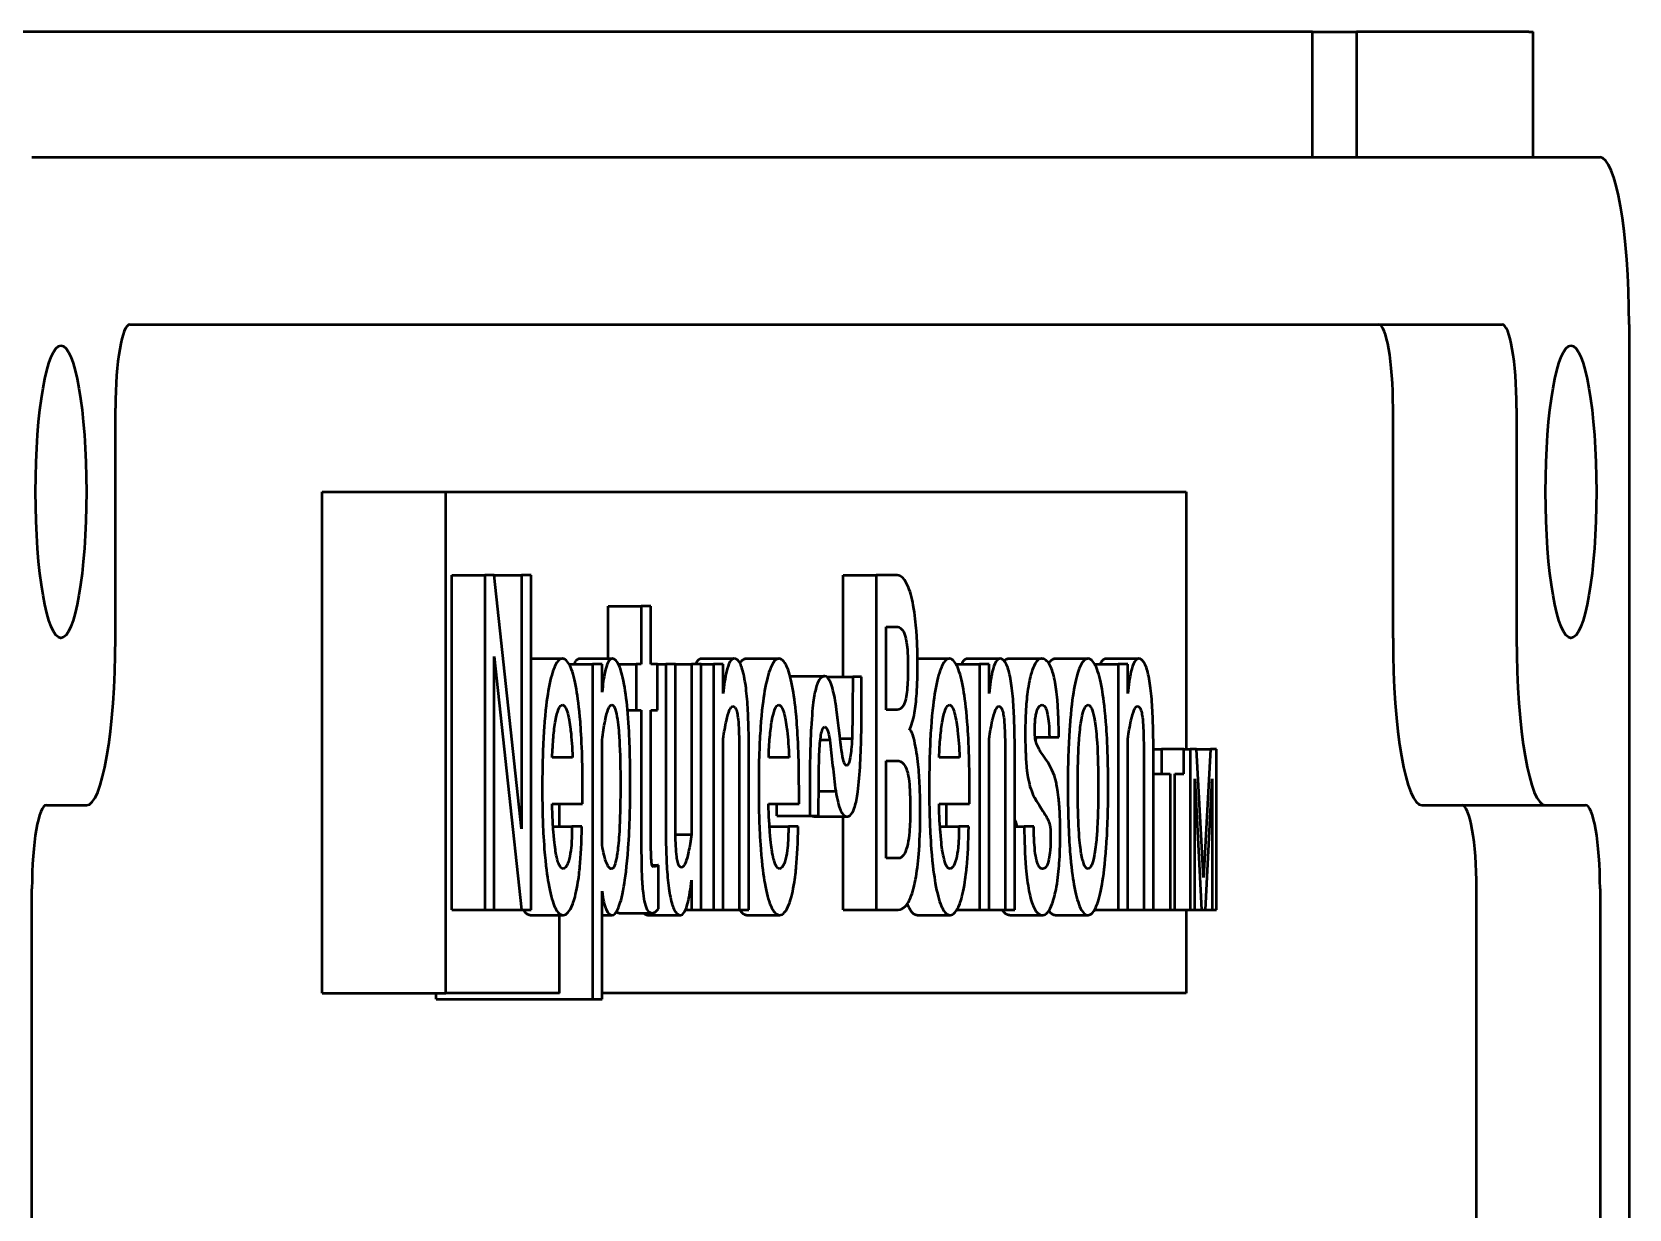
# Model space of a CAD drawing. Header units: inches. Extents: x 15 to 402, y 6 to 258.
# Drawn here: x 214.393 to 216.78, y 111.856 to 113.616 of the extents above; entities that cross this region are included whole.
import ezdxf

# ---------------------------------------------------------------- set-up
doc = ezdxf.new("R2010")
doc.units = ezdxf.units.IN
doc.header["$LTSCALE"] = 12
doc.header["$MEASUREMENT"] = 0
doc.layers.add('Visible (ANSI)', color=7, linetype='Continuous', lineweight=50)

msp = doc.modelspace()

# ---------------------------------------------------------------- linework, layer by layer
at = {"layer": 'Visible (ANSI)'}
for p, q in [((216.30683, 113.61576), (214.08413, 113.61576)), ((216.30683, 113.42826), (216.30683, 113.61576)), ((216.30683, 113.61576), (216.37282, 113.61576)), ((216.37282, 113.61576), (216.37282, 113.42826)), ((216.6304, 113.61576), (216.37282, 113.61576)), ((216.6304, 113.61576), (216.63704, 113.61576)), ((216.63704, 113.42826), (216.63704, 113.61576)), ((214.39263, 113.42826), (216.73688, 113.42826)), ((214.53915, 113.17823), (216.59037, 113.17823)), ((216.7803, 113.17826), (216.7803, 110.74073)), ((214.51744, 112.70951), (214.51744, 113.05323)), ((216.42742, 112.70951), (216.42742, 113.05323)), ((216.61207, 113.05323), (216.61207, 112.70951)), ((214.8266, 112.92823), (215.01125, 112.92823)), ((214.8266, 112.17823), (214.8266, 112.92823)), ((215.01125, 112.92823), (216.11826, 112.92823)), ((215.01125, 112.17823), (215.01125, 112.92823)), ((216.11826, 112.92823), (216.11826, 112.54323)), ((215.02057, 112.30323), (215.02057, 112.80323)), ((215.02057, 112.80323), (215.06981, 112.80323)), ((215.06981, 112.80323), (215.06981, 112.30323)), ((215.08387, 112.80323), (215.06981, 112.80323)), ((215.08387, 112.80323), (215.12473, 112.80323)), ((215.12473, 112.42418), (215.08387, 112.80323)), ((215.13888, 112.80323), (215.12473, 112.80323)), ((215.12473, 112.80323), (215.12473, 112.42418)), ((215.13888, 112.30323), (215.13888, 112.80323)), ((215.60554, 112.65141), (215.60554, 112.80323)), ((215.60554, 112.80323), (215.65478, 112.80323)), ((215.65478, 112.80323), (215.65478, 112.30323)), ((215.68615, 112.80323), (215.65478, 112.80323)), ((215.2543, 112.75718), (215.30354, 112.75718)), ((215.2543, 112.67873), (215.2543, 112.75718)), ((215.31796, 112.75718), (215.30354, 112.75718)), ((215.30354, 112.75718), (215.30354, 112.67064)), ((215.31796, 112.67064), (215.31796, 112.75718)), ((215.66946, 112.72631), (215.6851, 112.72631)), ((215.66946, 112.60232), (215.66946, 112.72631)), ((215.08387, 112.68177), (215.12473, 112.30323)), ((215.08387, 112.30323), (215.08387, 112.68177)), ((215.13888, 112.67873), (215.18568, 112.67873)), ((215.21119, 112.67873), (215.26043, 112.67873)), ((215.3929, 112.67873), (215.44214, 112.67873)), ((215.46, 112.67873), (215.50924, 112.67873)), ((215.71661, 112.67873), (215.76415, 112.67873)), ((215.79045, 112.67873), (215.83969, 112.67873)), ((215.85263, 112.67873), (215.90187, 112.67873)), ((215.92219, 112.67873), (215.97143, 112.67873)), ((215.99773, 112.67873), (216.04697, 112.67873)), ((215.1956, 112.67064), (215.23073, 112.67064)), ((215.24505, 112.67064), (215.23073, 112.67064)), ((215.23073, 112.67064), (215.23073, 112.16963)), ((215.24505, 112.62863), (215.24505, 112.67064)), ((215.26934, 112.67064), (215.29616, 112.67064)), ((215.30354, 112.67064), (215.29616, 112.67064)), ((215.29616, 112.67064), (215.29616, 112.60181)), ((215.3278, 112.67064), (215.31796, 112.67064)), ((215.3278, 112.60181), (215.3278, 112.67064)), ((215.3278, 112.67064), (215.34006, 112.67064)), ((215.35456, 112.67064), (215.34006, 112.67064)), ((215.34006, 112.67064), (215.34006, 112.4338)), ((215.35456, 112.43633), (215.35456, 112.67064)), ((215.35456, 112.67064), (215.37855, 112.67064)), ((215.39288, 112.67064), (215.37855, 112.67064)), ((215.37855, 112.67064), (215.37855, 112.41558)), ((215.39288, 112.30323), (215.39288, 112.67064)), ((215.39288, 112.67064), (215.41165, 112.67064)), ((215.42597, 112.67064), (215.41165, 112.67064)), ((215.41165, 112.67064), (215.41165, 112.30323)), ((215.42597, 112.62661), (215.42597, 112.67064)), ((215.52842, 112.65242), (215.57766, 112.65242)), ((215.58069, 112.65141), (215.61984, 112.65141)), ((215.63303, 112.65141), (215.61984, 112.65141)), ((215.63303, 112.62155), (215.63303, 112.65141)), ((215.77407, 112.67064), (215.8092, 112.67064)), ((215.82352, 112.67064), (215.8092, 112.67064)), ((215.8092, 112.67064), (215.8092, 112.30323)), ((215.82352, 112.62661), (215.82352, 112.67064)), ((215.98135, 112.67064), (216.01648, 112.67064)), ((216.0308, 112.67064), (216.01648, 112.67064)), ((216.01648, 112.67064), (216.01648, 112.30323)), ((216.0308, 112.62661), (216.0308, 112.67064)), ((215.68607, 112.60232), (215.66946, 112.60232)), ((215.28298, 112.60181), (215.29616, 112.60181)), ((215.29616, 112.60181), (215.30354, 112.60181)), ((215.30354, 112.60181), (215.30354, 112.41456)), ((215.31796, 112.41203), (215.31796, 112.60181)), ((215.31796, 112.60181), (215.3278, 112.60181)), ((215.24505, 112.39989), (215.24505, 112.55728)), ((215.42597, 112.30323), (215.42597, 112.5588)), ((215.57124, 112.55728), (215.58557, 112.55728)), ((215.60083, 112.5593), (215.61861, 112.5593)), ((215.70462, 112.57197), (215.70484, 112.57197)), ((215.82352, 112.30323), (215.82352, 112.5588)), ((215.89219, 112.56133), (215.91365, 112.56133)), ((215.91365, 112.56133), (215.9278, 112.56133)), ((216.0308, 112.30323), (216.0308, 112.5588)), ((215.20089, 112.53096), (215.17048, 112.53096)), ((215.44996, 112.53754), (215.44996, 112.30323)), ((215.46437, 112.30323), (215.46437, 112.54007)), ((215.52445, 112.53096), (215.49404, 112.53096)), ((215.77936, 112.53096), (215.74895, 112.53096)), ((215.84751, 112.53754), (215.84751, 112.30323)), ((215.86192, 112.30323), (215.86192, 112.54007)), ((216.05479, 112.53754), (216.05479, 112.30323)), ((216.0692, 112.54323), (216.08111, 112.54323)), ((216.06921, 112.30323), (216.06921, 112.54007)), ((216.11456, 112.54323), (216.08111, 112.54323)), ((216.08111, 112.54323), (216.08111, 112.50631)), ((216.11456, 112.50631), (216.11456, 112.54323)), ((216.11456, 112.54323), (216.12439, 112.54323)), ((216.13384, 112.54323), (216.12439, 112.54323)), ((216.12439, 112.54323), (216.12439, 112.30323)), ((216.13384, 112.54323), (216.15434, 112.54323)), ((216.14401, 112.35133), (216.13384, 112.54323)), ((216.15434, 112.54323), (216.14401, 112.35133)), ((216.16375, 112.54323), (216.15434, 112.54323)), ((216.16375, 112.30323), (216.16375, 112.54323)), ((215.66946, 112.5259), (215.68615, 112.5259)), ((215.66946, 112.38015), (215.66946, 112.5259)), ((215.21583, 112.46163), (215.21583, 112.48643)), ((215.53938, 112.46163), (215.53938, 112.48643)), ((215.7943, 112.46163), (215.7943, 112.48643)), ((216.06921, 112.50631), (216.08111, 112.50631)), ((216.08111, 112.50631), (216.09427, 112.50631)), ((216.09427, 112.50631), (216.09427, 112.30323)), ((216.10132, 112.50631), (216.11456, 112.50631)), ((216.10132, 112.30323), (216.10132, 112.50631)), ((216.13114, 112.49902), (216.14101, 112.30323)), ((216.13114, 112.30323), (216.13114, 112.49902)), ((216.14704, 112.30323), (216.15696, 112.49902)), ((216.15696, 112.49902), (216.15696, 112.30323)), ((214.41435, 112.45951), (214.47403, 112.45951)), ((215.17031, 112.46163), (215.21583, 112.46163)), ((215.18149, 112.42772), (215.18149, 112.46163)), ((215.49386, 112.46163), (215.53938, 112.46163)), ((215.5061, 112.44341), (215.5061, 112.46163)), ((215.55534, 112.47378), (215.55534, 112.44341)), ((215.56883, 112.48035), (215.59427, 112.48035)), ((215.74877, 112.46163), (215.7943, 112.46163)), ((215.75996, 112.42772), (215.75996, 112.46163)), ((216.47083, 112.45951), (216.65549, 112.45951)), ((216.65549, 112.45951), (216.71517, 112.45951)), ((215.5061, 112.44341), (215.55534, 112.44341)), ((215.55534, 112.44341), (215.56861, 112.44341)), ((215.56146, 112.4424), (215.6107, 112.4424)), ((215.60554, 112.30323), (215.60554, 112.4424)), ((215.17169, 112.42772), (215.20001, 112.42772)), ((215.21468, 112.42772), (215.20001, 112.42772)), ((215.35473, 112.41558), (215.37855, 112.41558)), ((215.49525, 112.42772), (215.52357, 112.42772)), ((215.53824, 112.42772), (215.52357, 112.42772)), ((215.75016, 112.42772), (215.77848, 112.42772)), ((215.79315, 112.42772), (215.77848, 112.42772)), ((215.86192, 112.42772), (215.87612, 112.42772)), ((215.89045, 112.42772), (215.87612, 112.42772)), ((215.3196, 112.37003), (215.32912, 112.37003)), ((215.32912, 112.30475), (215.32912, 112.37003)), ((215.68774, 112.38015), (215.66946, 112.38015)), ((215.37855, 112.34726), (215.37855, 112.30323)), ((214.39264, 106.52201), (214.39264, 112.33451)), ((215.24505, 112.16963), (215.24505, 112.33106)), ((216.55223, 110.74073), (216.55223, 112.33451)), ((216.73688, 112.33451), (216.73688, 110.74073)), ((215.02057, 112.30323), (215.06981, 112.30323)), ((215.06981, 112.30323), (215.08387, 112.30323)), ((215.08387, 112.30323), (215.12473, 112.30323)), ((215.12473, 112.30323), (215.13888, 112.30323)), ((215.1375, 112.29513), (215.18674, 112.29513)), ((215.18149, 112.17823), (215.18149, 112.29513)), ((215.24505, 112.29513), (215.25973, 112.29513)), ((215.27038, 112.29817), (215.31962, 112.29817)), ((215.31297, 112.29513), (215.36221, 112.29513)), ((215.36995, 112.30323), (215.37855, 112.30323)), ((215.37855, 112.30323), (215.39288, 112.30323)), ((215.39288, 112.30323), (215.41165, 112.30323)), ((215.41165, 112.30323), (215.42597, 112.30323)), ((215.42597, 112.30323), (215.44996, 112.30323)), ((215.44996, 112.30323), (215.46437, 112.30323)), ((215.46106, 112.29513), (215.5103, 112.29513)), ((215.60554, 112.30323), (215.65478, 112.30323)), ((215.65478, 112.30323), (215.68774, 112.30323)), ((215.71597, 112.29513), (215.76521, 112.29513)), ((215.77551, 112.30323), (215.8092, 112.30323)), ((215.8092, 112.30323), (215.82352, 112.30323)), ((215.82352, 112.30323), (215.84751, 112.30323)), ((215.84751, 112.30323), (215.86192, 112.30323)), ((215.85457, 112.29513), (215.90381, 112.29513)), ((215.92219, 112.29513), (215.97143, 112.29513)), ((215.98135, 112.30323), (216.01648, 112.30323)), ((216.01648, 112.30323), (216.0308, 112.30323)), ((216.0308, 112.30323), (216.05479, 112.30323)), ((216.05479, 112.30323), (216.06921, 112.30323)), ((216.06921, 112.30323), (216.09427, 112.30323)), ((216.09427, 112.30323), (216.10132, 112.30323)), ((216.10132, 112.30323), (216.12439, 112.30323)), ((216.11826, 112.30323), (216.11826, 112.17823)), ((216.12439, 112.30323), (216.13114, 112.30323)), ((216.13114, 112.30323), (216.14101, 112.30323)), ((216.14101, 112.30323), (216.14704, 112.30323)), ((216.14704, 112.30323), (216.15696, 112.30323)), ((216.15696, 112.30323), (216.16375, 112.30323)), ((214.8266, 112.17823), (215.01125, 112.17823)), ((214.99684, 112.16963), (214.99684, 112.17823)), ((215.18149, 112.17823), (215.01125, 112.17823)), ((216.11826, 112.17823), (215.24505, 112.17823)), ((214.99684, 112.16963), (215.23073, 112.16963)), ((215.23073, 112.16963), (215.24505, 112.16963))]:
    msp.add_line(p, q, dxfattribs=at)
for centre, major_axis, start_param, end_param in [((216.73688, 113.17826), (0, 0.25), 4.712389, 6.2831853), ((214.53915, 113.05323), (0, 0.125), 0, 1.5707963), ((216.40572, 113.05323), (0, 0.125), 4.712389, 6.2831853), ((216.59037, 113.05323), (0, 0.125), 4.712389, 6.2831853), ((214.47403, 112.70951), (0, -0.25), 0, 1.5707963), ((216.47083, 112.70951), (0, -0.25), 4.712389, 6.2831853), ((216.65549, 112.70951), (0, -0.25), 4.712389, 6.2831853), ((214.41435, 112.33451), (0, 0.125), 0, 1.5707963), ((216.53052, 112.33451), (0, 0.125), 4.712389, 6.2831853), ((216.71517, 112.33451), (0, 0.125), 4.712389, 6.2831853)]:
    msp.add_ellipse(centre, major_axis=major_axis, ratio=0.1736482, start_param=start_param, end_param=end_param, dxfattribs=at)
for centre in [(214.43605, 112.92826), (216.69347, 112.92826)]:
    msp.add_ellipse(centre, major_axis=(0, 0.21875), ratio=0.1736482, dxfattribs=at)
for points, degree, knots in [([(215.71665, 112.67064), (215.71665, 112.67931), (215.71651, 112.68793), (215.71592, 112.70461), (215.71549, 112.71253), (215.71407, 112.73095), (215.71265, 112.74498), (215.70802, 112.7702), (215.70522, 112.7805), (215.69804, 112.79647), (215.693, 112.80323), (215.68615, 112.80323)], 3, [-1.370222, -1.370222, -1.370222, -1.370222, -1.1336769, -1.1336769, -0.906032, -0.906032, -0.5838602, -0.5838602, -0.3005043, -0.3005043, 0, 0, 0, 0]), ([(215.6851, 112.72631), (215.68773, 112.72631), (215.69068, 112.72544), (215.69453, 112.72087), (215.69627, 112.71826), (215.69891, 112.71009), (215.69966, 112.70628), (215.70092, 112.69804), (215.70131, 112.69329), (215.702, 112.6815), (215.70215, 112.67305), (215.70215, 112.66507)], 3, [-0.21788398, -0.21788398, -0.21788398, -0.21788398, -0.15149232, -0.15149232, -0.11874939, -0.11874939, -0.09464191, -0.09464191, -0.06081224, -0.06081224, 0, 0, 0, 0]), ([(215.18568, 112.67873), (215.18351, 112.67873), (215.18135, 112.67762), (215.17691, 112.67255), (215.17495, 112.66875), (215.16995, 112.65635), (215.167, 112.64504), (215.16241, 112.61837), (215.1601, 112.60112), (215.15677, 112.5539), (215.15554, 112.52557), (215.15554, 112.48693)], 3, [-1.4919316, -1.4919316, -1.4919316, -1.4919316, -1.2903014, -1.2903014, -1.0712515, -1.0712515, -0.6411915, -0.6411915, -0.2943902, -0.2943902, 0, 0, 0, 0]), ([(215.21583, 112.48643), (215.21583, 112.5039), (215.21558, 112.52143), (215.21429, 112.55898), (215.21329, 112.57387), (215.2108, 112.60562), (215.20871, 112.62131), (215.20426, 112.64695), (215.2014, 112.6577), (215.19537, 112.67199), (215.19132, 112.67873), (215.18568, 112.67873)], 3, [-0.95374288, -0.95374288, -0.95374288, -0.95374288, -0.86423892, -0.86423892, -0.75775194, -0.75775194, -0.52950742, -0.52950742, -0.24718032, -0.24718032, 0, 0, 0, 0]), ([(215.26043, 112.67873), (215.25826, 112.67873), (215.25608, 112.67722), (215.25219, 112.66993), (215.25052, 112.66477), (215.24737, 112.64963), (215.24606, 112.63972), (215.24505, 112.62863)], 3, [-0.27518447, -0.27518447, -0.27518447, -0.27518447, -0.18002451, -0.18002451, -0.0953991, -0.0953991, 0, 0, 0, 0]), ([(215.28715, 112.48997), (215.28715, 112.50905), (215.28687, 112.52815), (215.28577, 112.56019), (215.28498, 112.57798), (215.2821, 112.61271), (215.28031, 112.62766), (215.2754, 112.65468), (215.27269, 112.66295), (215.26741, 112.6755), (215.26395, 112.67873), (215.26043, 112.67873)], 3, [-0.55895589, -0.55895589, -0.55895589, -0.55895589, -0.42730196, -0.42730196, -0.33362764, -0.33362764, -0.25055777, -0.25055777, -0.15451105, -0.15451105, 0, 0, 0, 0]), ([(215.44214, 112.67873), (215.44005, 112.67873), (215.43797, 112.67727), (215.43411, 112.67045), (215.4324, 112.6655), (215.42884, 112.65007), (215.42725, 112.63903), (215.42597, 112.62661)], 3, [-0.28699786, -0.28699786, -0.28699786, -0.28699786, -0.19530538, -0.19530538, -0.10997007, -0.10997007, 0, 0, 0, 0]), ([(215.46437, 112.54007), (215.46437, 112.55439), (215.4642, 112.56901), (215.46334, 112.59514), (215.46273, 112.60705), (215.46088, 112.62955), (215.45965, 112.63981), (215.45637, 112.65773), (215.4544, 112.66453), (215.44904, 112.6763), (215.44554, 112.67873), (215.44214, 112.67873)], 3, [-0.54983804, -0.54983804, -0.54983804, -0.54983804, -0.44076065, -0.44076065, -0.34737427, -0.34737427, -0.25125884, -0.25125884, -0.14914917, -0.14914917, 0, 0, 0, 0]), ([(215.50924, 112.67873), (215.50707, 112.67873), (215.50491, 112.67762), (215.50047, 112.67255), (215.49851, 112.66875), (215.49351, 112.65635), (215.49055, 112.64504), (215.48597, 112.61837), (215.48366, 112.60112), (215.48033, 112.5539), (215.4791, 112.52557), (215.4791, 112.48693)], 3, [-1.4919316, -1.4919316, -1.4919316, -1.4919316, -1.2903014, -1.2903014, -1.0712515, -1.0712515, -0.6411915, -0.6411915, -0.2943902, -0.2943902, 0, 0, 0, 0]), ([(215.53938, 112.48643), (215.53938, 112.5039), (215.53914, 112.52143), (215.53785, 112.55898), (215.53685, 112.57387), (215.53436, 112.60562), (215.53227, 112.62131), (215.52782, 112.64695), (215.52496, 112.6577), (215.51893, 112.67199), (215.51488, 112.67873), (215.50924, 112.67873)], 3, [-0.95374288, -0.95374288, -0.95374288, -0.95374288, -0.86423892, -0.86423892, -0.75775194, -0.75775194, -0.52950742, -0.52950742, -0.24718032, -0.24718032, 0, 0, 0, 0]), ([(215.76415, 112.67873), (215.76198, 112.67873), (215.75982, 112.67762), (215.75538, 112.67255), (215.75342, 112.66875), (215.74842, 112.65635), (215.74546, 112.64504), (215.74088, 112.61837), (215.73857, 112.60112), (215.73524, 112.5539), (215.73401, 112.52557), (215.73401, 112.48693)], 3, [-1.4919316, -1.4919316, -1.4919316, -1.4919316, -1.2903014, -1.2903014, -1.0712515, -1.0712515, -0.6411915, -0.6411915, -0.2943902, -0.2943902, 0, 0, 0, 0]), ([(215.7943, 112.48643), (215.7943, 112.5039), (215.79405, 112.52143), (215.79276, 112.55898), (215.79176, 112.57387), (215.78927, 112.60562), (215.78718, 112.62131), (215.78273, 112.64695), (215.77987, 112.6577), (215.77384, 112.67199), (215.76979, 112.67873), (215.76415, 112.67873)], 3, [-0.95374288, -0.95374288, -0.95374288, -0.95374288, -0.86423892, -0.86423892, -0.75775194, -0.75775194, -0.52950742, -0.52950742, -0.24718032, -0.24718032, 0, 0, 0, 0]), ([(215.83969, 112.67873), (215.8376, 112.67873), (215.83552, 112.67727), (215.83166, 112.67045), (215.82995, 112.6655), (215.82639, 112.65007), (215.8248, 112.63903), (215.82352, 112.62661)], 3, [-0.28699786, -0.28699786, -0.28699786, -0.28699786, -0.19530538, -0.19530538, -0.10997007, -0.10997007, 0, 0, 0, 0]), ([(215.86192, 112.54007), (215.86192, 112.55439), (215.86175, 112.56901), (215.86089, 112.59514), (215.86028, 112.60705), (215.85843, 112.62955), (215.8572, 112.63981), (215.85392, 112.65773), (215.85195, 112.66453), (215.84659, 112.6763), (215.84309, 112.67873), (215.83969, 112.67873)], 3, [-0.54983804, -0.54983804, -0.54983804, -0.54983804, -0.44076065, -0.44076065, -0.34737427, -0.34737427, -0.25125884, -0.25125884, -0.14914917, -0.14914917, 0, 0, 0, 0]), ([(215.90187, 112.67873), (215.8994, 112.67873), (215.89693, 112.6774), (215.89175, 112.67072), (215.88963, 112.66557), (215.88651, 112.65666), (215.88431, 112.6491), (215.88057, 112.62651), (215.87953, 112.61561), (215.87802, 112.59472), (215.87762, 112.58176), (215.87762, 112.56841)], 3, [-0.38018483, -0.38018483, -0.38018483, -0.38018483, -0.3198985, -0.3198985, -0.251009, -0.251009, -0.1723725, -0.1723725, -0.1017229, -0.1017229, 0, 0, 0, 0]), ([(215.9278, 112.56133), (215.92775, 112.57135), (215.92757, 112.58142), (215.92685, 112.60004), (215.92635, 112.60862), (215.92468, 112.62806), (215.92337, 112.63791), (215.91973, 112.65617), (215.91739, 112.66319), (215.91081, 112.67618), (215.90619, 112.67873), (215.90187, 112.67873)], 3, [-0.54588742, -0.54588742, -0.54588742, -0.54588742, -0.46963717, -0.46963717, -0.40090481, -0.40090481, -0.30477701, -0.30477701, -0.18967669, -0.18967669, 0, 0, 0, 0]), ([(215.97143, 112.67873), (215.96913, 112.67873), (215.96682, 112.67761), (215.96203, 112.67226), (215.95996, 112.66816), (215.9553, 112.6566), (215.9526, 112.6462), (215.94825, 112.62069), (215.94593, 112.60316), (215.94262, 112.55641), (215.94129, 112.5277), (215.94129, 112.48693)], 3, [-1.568013, -1.568013, -1.568013, -1.568013, -1.3597383, -1.3597383, -1.1270748, -1.1270748, -0.6933324, -0.6933324, -0.3106443, -0.3106443, 0, 0, 0, 0]), ([(216.00158, 112.48693), (216.00158, 112.50437), (216.00133, 112.52188), (216.00005, 112.55905), (215.99906, 112.5738), (215.99633, 112.60837), (215.99406, 112.62364), (215.99001, 112.64695), (215.98715, 112.6577), (215.98112, 112.67199), (215.97707, 112.67873), (215.97143, 112.67873)], 3, [-0.85465869, -0.85465869, -0.85465869, -0.85465869, -0.78871843, -0.78871843, -0.71138856, -0.71138856, -0.52950742, -0.52950742, -0.24718032, -0.24718032, 0, 0, 0, 0]), ([(216.04697, 112.67873), (216.04488, 112.67873), (216.0428, 112.67727), (216.03894, 112.67045), (216.03723, 112.6655), (216.03368, 112.65007), (216.03208, 112.63903), (216.0308, 112.62661)], 3, [-0.28699786, -0.28699786, -0.28699786, -0.28699786, -0.19530538, -0.19530538, -0.10997007, -0.10997007, 0, 0, 0, 0]), ([(216.06921, 112.54007), (216.06921, 112.55439), (216.06903, 112.56901), (216.06817, 112.59514), (216.06756, 112.60705), (216.06571, 112.62955), (216.06448, 112.63981), (216.0612, 112.65773), (216.05923, 112.66453), (216.05387, 112.6763), (216.05037, 112.67873), (216.04697, 112.67873)], 3, [-0.54983804, -0.54983804, -0.54983804, -0.54983804, -0.44076065, -0.44076065, -0.34737427, -0.34737427, -0.25125884, -0.25125884, -0.14914917, -0.14914917, 0, 0, 0, 0]), ([(215.57766, 112.65242), (215.57547, 112.65242), (215.57324, 112.65142), (215.56933, 112.64678), (215.56745, 112.64357), (215.56394, 112.63263), (215.56245, 112.62537), (215.55999, 112.60782), (215.55857, 112.59455), (215.55647, 112.55699), (215.55534, 112.52704), (215.55534, 112.47378)], 3, [-2.3834325, -2.3834325, -2.3834325, -2.3834325, -1.8060438, -1.8060438, -1.3327779, -1.3327779, -0.8613347, -0.8613347, -0.4059085, -0.4059085, 0, 0, 0, 0]), ([(215.59357, 112.61598), (215.59144, 112.62773), (215.58903, 112.63704), (215.58353, 112.64964), (215.58063, 112.65242), (215.57766, 112.65242)], 3, [-0.2596696, -0.2596696, -0.2596696, -0.2596696, -0.13042883, -0.13042883, 0, 0, 0, 0]), ([(215.61984, 112.65141), (215.61944, 112.60301), (215.61927, 112.58851), (215.61909, 112.57429), (215.6189, 112.56531), (215.61861, 112.5593)], 3, [-0.073344423, -0.073344423, -0.073344423, -0.073344423, -0.047519074, -0.047519074, 0, 0, 0, 0]), ([(215.70215, 112.66507), (215.70215, 112.65898), (215.70206, 112.65279), (215.70163, 112.64165), (215.70132, 112.63662), (215.70038, 112.62682), (215.69973, 112.6224), (215.69827, 112.6157), (215.6972, 112.61187), (215.6927, 112.60383), (215.68934, 112.60232), (215.68607, 112.60232)], 3, [-0.57094697, -0.57094697, -0.57094697, -0.57094697, -0.45361238, -0.45361238, -0.35124457, -0.35124457, -0.23793649, -0.23793649, -0.14355336, -0.14355336, 0, 0, 0, 0]), ([(215.70461, 112.57195), (215.70606, 112.57483), (215.70748, 112.57844), (215.71, 112.58716), (215.71111, 112.59207), (215.7135, 112.6061), (215.71457, 112.61565), (215.71628, 112.6404), (215.71665, 112.65556), (215.71665, 112.67064)], 3, [-0.33200445, -0.33200445, -0.33200445, -0.33200445, -0.26455828, -0.26455828, -0.20299351, -0.20299351, -0.11486081, -0.11486081, 0, 0, 0, 0]), ([(215.17048, 112.53096), (215.1708, 112.54153), (215.17135, 112.55175), (215.17301, 112.57042), (215.17406, 112.57853), (215.17674, 112.59341), (215.17825, 112.59911), (215.18173, 112.60746), (215.18368, 112.6094), (215.18568, 112.6094)], 3, [-0.31166749, -0.31166749, -0.31166749, -0.31166749, -0.23705054, -0.23705054, -0.16576507, -0.16576507, -0.0878526, -0.0878526, 0, 0, 0, 0]), ([(215.18568, 112.6094), (215.18711, 112.6094), (215.18852, 112.60842), (215.1912, 112.60405), (215.19243, 112.60084), (215.19568, 112.58855), (215.19715, 112.57816), (215.19944, 112.55884), (215.20037, 112.54534), (215.20089, 112.53096)], 3, [-0.25145744, -0.25145744, -0.25145744, -0.25145744, -0.21404187, -0.21404187, -0.17828382, -0.17828382, -0.11189925, -0.11189925, 0, 0, 0, 0]), ([(215.24505, 112.55728), (215.24634, 112.5676), (215.24781, 112.57752), (215.2509, 112.593), (215.25248, 112.59905), (215.25593, 112.60732), (215.25771, 112.6094), (215.25955, 112.6094)], 3, [-0.26084909, -0.26084909, -0.26084909, -0.26084909, -0.1639148, -0.1639148, -0.08102913, -0.08102913, 0, 0, 0, 0]), ([(215.25955, 112.6094), (215.26045, 112.6094), (215.26134, 112.6089), (215.26304, 112.6067), (215.26384, 112.60509), (215.26589, 112.59914), (215.26699, 112.59392), (215.26953, 112.57692), (215.27037, 112.56506), (215.27199, 112.53728), (215.27238, 112.5136), (215.27238, 112.48997)], 3, [-0.34391216, -0.34391216, -0.34391216, -0.34391216, -0.31786711, -0.31786711, -0.29318796, -0.29318796, -0.251195, -0.251195, -0.18010027, -0.18010027, 0, 0, 0, 0]), ([(215.42597, 112.5588), (215.42743, 112.56849), (215.42905, 112.57783), (215.43229, 112.59226), (215.43391, 112.59797), (215.43723, 112.60541), (215.43886, 112.60738), (215.44056, 112.60738)], 3, [-0.25414778, -0.25414778, -0.25414778, -0.25414778, -0.15637481, -0.15637481, -0.07435436, -0.07435436, 0, 0, 0, 0]), ([(215.44056, 112.60738), (215.44163, 112.60738), (215.44274, 112.60687), (215.44469, 112.60431), (215.44556, 112.60245), (215.44709, 112.59689), (215.4476, 112.59384), (215.44856, 112.58649), (215.44897, 112.58072), (215.44978, 112.56398), (215.44996, 112.55065), (215.44996, 112.53754)], 3, [-0.24371502, -0.24371502, -0.24371502, -0.24371502, -0.20910445, -0.20910445, -0.17940168, -0.17940168, -0.15075746, -0.15075746, -0.09989135, -0.09989135, 0, 0, 0, 0]), ([(215.49404, 112.53096), (215.49436, 112.54153), (215.49491, 112.55175), (215.49657, 112.57042), (215.49761, 112.57853), (215.5003, 112.59341), (215.5018, 112.59911), (215.50529, 112.60746), (215.50724, 112.6094), (215.50924, 112.6094)], 3, [-0.31166749, -0.31166749, -0.31166749, -0.31166749, -0.23705054, -0.23705054, -0.16576507, -0.16576507, -0.0878526, -0.0878526, 0, 0, 0, 0]), ([(215.50924, 112.6094), (215.51067, 112.6094), (215.51208, 112.60842), (215.51476, 112.60405), (215.51599, 112.60084), (215.51924, 112.58855), (215.52071, 112.57816), (215.523, 112.55884), (215.52392, 112.54534), (215.52445, 112.53096)], 3, [-0.25145744, -0.25145744, -0.25145744, -0.25145744, -0.21404187, -0.21404187, -0.17828382, -0.17828382, -0.11189925, -0.11189925, 0, 0, 0, 0]), ([(215.60288, 112.54159), (215.60231, 112.54659), (215.59602, 112.60128), (215.5939, 112.61447), (215.59377, 112.61523), (215.59363, 112.61579), (215.5936, 112.61591), (215.59357, 112.61598)], 3, [-0.081233848, -0.081233848, -0.081233848, -0.081233848, -0.006321127, -0.006321127, -0.00143225, -0.00143225, 0, 0, 0, 0]), ([(215.6107, 112.4424), (215.61291, 112.4424), (215.61516, 112.44341), (215.62014, 112.44943), (215.6219, 112.45443), (215.62453, 112.46277), (215.62607, 112.47037), (215.62906, 112.49207), (215.63023, 112.50677), (215.63258, 112.55115), (215.63303, 112.58666), (215.63303, 112.62155)], 3, [-0.58963682, -0.58963682, -0.58963682, -0.58963682, -0.55353283, -0.55353283, -0.50652615, -0.50652615, -0.40328783, -0.40328783, -0.26584205, -0.26584205, 0, 0, 0, 0]), ([(215.74895, 112.53096), (215.74927, 112.54153), (215.74982, 112.55175), (215.75148, 112.57042), (215.75253, 112.57853), (215.75521, 112.59341), (215.75671, 112.59911), (215.7602, 112.60746), (215.76215, 112.6094), (215.76415, 112.6094)], 3, [-0.31166749, -0.31166749, -0.31166749, -0.31166749, -0.23705054, -0.23705054, -0.16576507, -0.16576507, -0.0878526, -0.0878526, 0, 0, 0, 0]), ([(215.76415, 112.6094), (215.76558, 112.6094), (215.76699, 112.60842), (215.76967, 112.60405), (215.7709, 112.60084), (215.77415, 112.58855), (215.77562, 112.57816), (215.77791, 112.55884), (215.77883, 112.54534), (215.77936, 112.53096)], 3, [-0.25145744, -0.25145744, -0.25145744, -0.25145744, -0.21404187, -0.21404187, -0.17828382, -0.17828382, -0.11189925, -0.11189925, 0, 0, 0, 0]), ([(215.82352, 112.5588), (215.82498, 112.56849), (215.8266, 112.57783), (215.82984, 112.59226), (215.83146, 112.59797), (215.83478, 112.60541), (215.83642, 112.60738), (215.83811, 112.60738)], 3, [-0.25414778, -0.25414778, -0.25414778, -0.25414778, -0.15637481, -0.15637481, -0.07435436, -0.07435436, 0, 0, 0, 0]), ([(215.83811, 112.60738), (215.83918, 112.60738), (215.84029, 112.60687), (215.84224, 112.60431), (215.84311, 112.60245), (215.84465, 112.59689), (215.84515, 112.59384), (215.84611, 112.58649), (215.84652, 112.58072), (215.84734, 112.56398), (215.84751, 112.55065), (215.84751, 112.53754)], 3, [-0.24371502, -0.24371502, -0.24371502, -0.24371502, -0.20910445, -0.20910445, -0.17940168, -0.17940168, -0.15075746, -0.15075746, -0.09989135, -0.09989135, 0, 0, 0, 0]), ([(215.89194, 112.57347), (215.89194, 112.57563), (215.89198, 112.57778), (215.89214, 112.58192), (215.89225, 112.58387), (215.8927, 112.58924), (215.89312, 112.59224), (215.89441, 112.5988), (215.89539, 112.60178), (215.89833, 112.6081), (215.90057, 112.6094), (215.90266, 112.6094)], 3, [-0.1993324, -0.1993324, -0.1993324, -0.1993324, -0.18286786, -0.18286786, -0.16704919, -0.16704919, -0.13742315, -0.13742315, -0.09174875, -0.09174875, 0, 0, 0, 0]), ([(215.90266, 112.6094), (215.90477, 112.6094), (215.90683, 112.60795), (215.90952, 112.60181), (215.91037, 112.59897), (215.91181, 112.59149), (215.91237, 112.58713), (215.91332, 112.57565), (215.91357, 112.5685), (215.91365, 112.56133)], 3, [-0.22338557, -0.22338557, -0.22338557, -0.22338557, -0.14005983, -0.14005983, -0.09676592, -0.09676592, -0.05477189, -0.05477189, 0, 0, 0, 0]), ([(215.95606, 112.48693), (215.95606, 112.50042), (215.95621, 112.5144), (215.95707, 112.54138), (215.95771, 112.55156), (215.95936, 112.57272), (215.96055, 112.58127), (215.96308, 112.59585), (215.96455, 112.60051), (215.96755, 112.6076), (215.96947, 112.6094), (215.97143, 112.6094)], 3, [-0.22807944, -0.22807944, -0.22807944, -0.22807944, -0.20529475, -0.20529475, -0.18174805, -0.18174805, -0.14222138, -0.14222138, -0.08603821, -0.08603821, 0, 0, 0, 0]), ([(215.97143, 112.6094), (215.97252, 112.6094), (215.97359, 112.60883), (215.97597, 112.60598), (215.97696, 112.60371), (215.97911, 112.59807), (215.98043, 112.59246), (215.98307, 112.57602), (215.98416, 112.56468), (215.98621, 112.5339), (215.98681, 112.51268), (215.98681, 112.48693)], 3, [-0.48525635, -0.48525635, -0.48525635, -0.48525635, -0.45378412, -0.45378412, -0.41435583, -0.41435583, -0.32082838, -0.32082838, -0.19619361, -0.19619361, 0, 0, 0, 0]), ([(216.0308, 112.5588), (216.03226, 112.56849), (216.03388, 112.57783), (216.03712, 112.59226), (216.03874, 112.59797), (216.04206, 112.60541), (216.0437, 112.60738), (216.04539, 112.60738)], 3, [-0.25414778, -0.25414778, -0.25414778, -0.25414778, -0.15637481, -0.15637481, -0.07435436, -0.07435436, 0, 0, 0, 0]), ([(216.04539, 112.60738), (216.04646, 112.60738), (216.04757, 112.60687), (216.04952, 112.60431), (216.05039, 112.60245), (216.05193, 112.59689), (216.05243, 112.59384), (216.05339, 112.58649), (216.0538, 112.58072), (216.05462, 112.56398), (216.05479, 112.55065), (216.05479, 112.53754)], 3, [-0.24371502, -0.24371502, -0.24371502, -0.24371502, -0.20910445, -0.20910445, -0.17940168, -0.17940168, -0.15075746, -0.15075746, -0.09989135, -0.09989135, 0, 0, 0, 0]), ([(215.56967, 112.53552), (215.56991, 112.5412), (215.57024, 112.54687), (215.57111, 112.5566), (215.57161, 112.56079), (215.5729, 112.56817), (215.57366, 112.57108), (215.57557, 112.57555), (215.5767, 112.57651), (215.57784, 112.57651)], 3, [-0.17401034, -0.17401034, -0.17401034, -0.17401034, -0.12936578, -0.12936578, -0.09065897, -0.09065897, -0.0497718, -0.0497718, 0, 0, 0, 0]), ([(215.57784, 112.57651), (215.57852, 112.57651), (215.5792, 112.57611), (215.58055, 112.57449), (215.5812, 112.57328), (215.58322, 112.56825), (215.58446, 112.56319), (215.58557, 112.55728)], 3, [-0.12657462, -0.12657462, -0.12657462, -0.12657462, -0.09654482, -0.09654482, -0.06622492, -0.06622492, 0, 0, 0, 0]), ([(215.58557, 112.55728), (215.58688, 112.54425), (215.58825, 112.53143), (215.59115, 112.50578), (215.59269, 112.49296), (215.59427, 112.48035)], 3, [-0.23324276, -0.23324276, -0.23324276, -0.23324276, -0.11854585, -0.11854585, 0, 0, 0, 0]), ([(215.61861, 112.5593), (215.61838, 112.55371), (215.61805, 112.54811), (215.6172, 112.53856), (215.61672, 112.53446), (215.61545, 112.52721), (215.61467, 112.52431), (215.61274, 112.5198), (215.6116, 112.51882), (215.61044, 112.51882)], 3, [-0.17274752, -0.17274752, -0.17274752, -0.17274752, -0.12892677, -0.12892677, -0.09125466, -0.09125466, -0.05069558, -0.05069558, 0, 0, 0, 0]), ([(215.72069, 112.45303), (215.72069, 112.4648), (215.72044, 112.47639), (215.71942, 112.49948), (215.71869, 112.51012), (215.71636, 112.5322), (215.71451, 112.54486), (215.70993, 112.5641), (215.7086, 112.56738), (215.70675, 112.57104), (215.70569, 112.57214), (215.70461, 112.57195)], 3, [-0.23640494, -0.23640494, -0.23640494, -0.23640494, -0.1893821, -0.1893821, -0.14123145, -0.14123145, -0.08584592, -0.08584592, -0.04752019, -0.04752019, 0, 0, 0, 0]), ([(215.87762, 112.56841), (215.87762, 112.55859), (215.87776, 112.54851), (215.87843, 112.53181), (215.87889, 112.52383), (215.88092, 112.50412), (215.88238, 112.49714), (215.88473, 112.48705), (215.88732, 112.47581), (215.89836, 112.45961)], 3, [-1.2875863, -1.2875863, -1.2875863, -1.2875863, -1.0076389, -1.0076389, -0.799535, -0.799535, -0.4999173, -0.4999173, 0, 0, 0, 0]), ([(215.90785, 112.52894), (215.90173, 112.53739), (215.89851, 112.54264), (215.89472, 112.55026), (215.89382, 112.55273), (215.89293, 112.55616), (215.89266, 112.55739), (215.89235, 112.55946), (215.89226, 112.56024), (215.89194, 112.56494), (215.89194, 112.56931), (215.89194, 112.57347)], 3, [-0.13142024, -0.13142024, -0.13142024, -0.13142024, -0.08573718, -0.08573718, -0.05237585, -0.05237585, -0.03859982, -0.03859982, -0.03172813, -0.03172813, 0, 0, 0, 0]), ([(215.56861, 112.44341), (215.5687, 112.46228), (215.56884, 112.48599), (215.56921, 112.51749), (215.56941, 112.52899), (215.56967, 112.53552)], 3, [-0.12909353, -0.12909353, -0.12909353, -0.12909353, -0.05099445, -0.05099445, 0, 0, 0, 0]), ([(215.61044, 112.51882), (215.60977, 112.51882), (215.60911, 112.51929), (215.60778, 112.52121), (215.60714, 112.52266), (215.60514, 112.5287), (215.60393, 112.53484), (215.60288, 112.54159)], 3, [-0.12863255, -0.12863255, -0.12863255, -0.12863255, -0.09912652, -0.09912652, -0.06883712, -0.06883712, 0, 0, 0, 0]), ([(215.68615, 112.5259), (215.68923, 112.5259), (215.69281, 112.52491), (215.69676, 112.51998), (215.69892, 112.51713), (215.70147, 112.50913), (215.70248, 112.50547), (215.70424, 112.49365), (215.70468, 112.48773), (215.70549, 112.47345), (215.70566, 112.46297), (215.70566, 112.45303)], 3, [-0.6272169, -0.6272169, -0.6272169, -0.6272169, -0.26355814, -0.26355814, -0.15353099, -0.15353099, -0.11423277, -0.11423277, -0.07579761, -0.07579761, 0, 0, 0, 0]), ([(215.92991, 112.41507), (215.92991, 112.42537), (215.92974, 112.4358), (215.92883, 112.45717), (215.92814, 112.46516), (215.92625, 112.48274), (215.9247, 112.48996), (215.92237, 112.49959), (215.91922, 112.51317), (215.90785, 112.52894)], 3, [-1.2657917, -1.2657917, -1.2657917, -1.2657917, -1.0996458, -1.0996458, -0.9109767, -0.9109767, -0.5131931, -0.5131931, 0, 0, 0, 0]), ([(215.15554, 112.48693), (215.15554, 112.47017), (215.15577, 112.45328), (215.15669, 112.42594), (215.15734, 112.41082), (215.16057, 112.36907), (215.1629, 112.35312), (215.16723, 112.32824), (215.17021, 112.31705), (215.17643, 112.30237), (215.1807, 112.29513), (215.18674, 112.29513)], 3, [-1.1520732, -1.1520732, -1.1520732, -1.1520732, -0.9328917, -0.9328917, -0.7880369, -0.7880369, -0.5752915, -0.5752915, -0.2652163, -0.2652163, 0, 0, 0, 0]), ([(215.27238, 112.48997), (215.27238, 112.47445), (215.27222, 112.45823), (215.27141, 112.43078), (215.27084, 112.41834), (215.26894, 112.39509), (215.26781, 112.38745), (215.26588, 112.37672), (215.26475, 112.37229), (215.26208, 112.36592), (215.26062, 112.36446), (215.25911, 112.36446)], 3, [-0.30290761, -0.30290761, -0.30290761, -0.30290761, -0.23644812, -0.23644812, -0.18377195, -0.18377195, -0.1266776, -0.1266776, -0.06597425, -0.06597425, 0, 0, 0, 0]), ([(215.25973, 112.29513), (215.26306, 112.29513), (215.26628, 112.29853), (215.27168, 112.31144), (215.27471, 112.32103), (215.27966, 112.3497), (215.28211, 112.36744), (215.2865, 112.42888), (215.28715, 112.46192), (215.28715, 112.48997)], 3, [-1.0037119, -1.0037119, -1.0037119, -1.0037119, -0.6558258, -0.6558258, -0.3924925, -0.3924925, -0.2137644, -0.2137644, 0, 0, 0, 0]), ([(215.4791, 112.48693), (215.4791, 112.47017), (215.47933, 112.45328), (215.48024, 112.42594), (215.4809, 112.41082), (215.48413, 112.36907), (215.48646, 112.35312), (215.49079, 112.32824), (215.49377, 112.31705), (215.49999, 112.30237), (215.50425, 112.29513), (215.5103, 112.29513)], 3, [-1.1520732, -1.1520732, -1.1520732, -1.1520732, -0.9328917, -0.9328917, -0.7880369, -0.7880369, -0.5752915, -0.5752915, -0.2652163, -0.2652163, 0, 0, 0, 0]), ([(215.73401, 112.48693), (215.73401, 112.47017), (215.73424, 112.45328), (215.73516, 112.42594), (215.73581, 112.41082), (215.73904, 112.36907), (215.74137, 112.35312), (215.7457, 112.32824), (215.74868, 112.31705), (215.7549, 112.30237), (215.75916, 112.29513), (215.76521, 112.29513)], 3, [-1.1520732, -1.1520732, -1.1520732, -1.1520732, -0.9328917, -0.9328917, -0.7880369, -0.7880369, -0.5752915, -0.5752915, -0.2652163, -0.2652163, 0, 0, 0, 0]), ([(215.94129, 112.48693), (215.94129, 112.46951), (215.94153, 112.45195), (215.94272, 112.41643), (215.9436, 112.40216), (215.94635, 112.36678), (215.94854, 112.35136), (215.95278, 112.32694), (215.95565, 112.31616), (215.96287, 112.29909), (215.96711, 112.29513), (215.97143, 112.29513)], 3, [-0.55980761, -0.55980761, -0.55980761, -0.55980761, -0.50875224, -0.50875224, -0.45381362, -0.45381362, -0.34349131, -0.34349131, -0.18984497, -0.18984497, 0, 0, 0, 0]), ([(215.97143, 112.36446), (215.97031, 112.36446), (215.96918, 112.36503), (215.96676, 112.36792), (215.96578, 112.3702), (215.96352, 112.37637), (215.96214, 112.38255), (215.95989, 112.39694), (215.95867, 112.40681), (215.95672, 112.43863), (215.95606, 112.45877), (215.95606, 112.48693)], 3, [-0.87203894, -0.87203894, -0.87203894, -0.87203894, -0.78771678, -0.78771678, -0.6866217, -0.6866217, -0.43703151, -0.43703151, -0.21462671, -0.21462671, 0, 0, 0, 0]), ([(215.97143, 112.29513), (215.9737, 112.29513), (215.97596, 112.29624), (215.98074, 112.30156), (215.98279, 112.30567), (215.98742, 112.31703), (215.99016, 112.32757), (215.99457, 112.35334), (215.99693, 112.37104), (216.00026, 112.4181), (216.00158, 112.44673), (216.00158, 112.48693)], 3, [-1.5276483, -1.5276483, -1.5276483, -1.5276483, -1.3381229, -1.3381229, -1.1202131, -1.1202131, -0.6861054, -0.6861054, -0.3063334, -0.3063334, 0, 0, 0, 0]), ([(215.98681, 112.48693), (215.98681, 112.47337), (215.98665, 112.45944), (215.98572, 112.43156), (215.98502, 112.42102), (215.98382, 112.4058), (215.98284, 112.3956), (215.97982, 112.37816), (215.97836, 112.37346), (215.97532, 112.36627), (215.9734, 112.36446), (215.97143, 112.36446)], 3, [-0.32292491, -0.32292491, -0.32292491, -0.32292491, -0.26803034, -0.26803034, -0.20810232, -0.20810232, -0.14408696, -0.14408696, -0.08609636, -0.08609636, 0, 0, 0, 0]), ([(215.18674, 112.36446), (215.18465, 112.36446), (215.18258, 112.36622), (215.17936, 112.37343), (215.17767, 112.37836), (215.17493, 112.39355), (215.17351, 112.40283), (215.17172, 112.42673), (215.17058, 112.44331), (215.17031, 112.46163)], 3, [-1.9615665, -1.9615665, -1.9615665, -1.9615665, -1.0582577, -1.0582577, -0.4670175, -0.4670175, -0.1401197, -0.1401197, 0, 0, 0, 0]), ([(215.5103, 112.36446), (215.50821, 112.36446), (215.50614, 112.36622), (215.50292, 112.37343), (215.50123, 112.37836), (215.49849, 112.39355), (215.49706, 112.40283), (215.49527, 112.42673), (215.49414, 112.44331), (215.49386, 112.46163)], 3, [-1.9615665, -1.9615665, -1.9615665, -1.9615665, -1.0582577, -1.0582577, -0.4670175, -0.4670175, -0.1401197, -0.1401197, 0, 0, 0, 0]), ([(215.59427, 112.48035), (215.59533, 112.47417), (215.59648, 112.4686), (215.59896, 112.45901), (215.60026, 112.45505), (215.60452, 112.4452), (215.60759, 112.4424), (215.6107, 112.4424)], 3, [-0.26781171, -0.26781171, -0.26781171, -0.26781171, -0.20158046, -0.20158046, -0.13679537, -0.13679537, 0, 0, 0, 0]), ([(215.76521, 112.36446), (215.76312, 112.36446), (215.76105, 112.36622), (215.75783, 112.37343), (215.75614, 112.37836), (215.7534, 112.39355), (215.75198, 112.40283), (215.75018, 112.42673), (215.74905, 112.44331), (215.74877, 112.46163)], 3, [-1.9615665, -1.9615665, -1.9615665, -1.9615665, -1.0582577, -1.0582577, -0.4670175, -0.4670175, -0.1401197, -0.1401197, 0, 0, 0, 0]), ([(215.89836, 112.45961), (215.9078, 112.445), (215.90955, 112.44186), (215.91188, 112.43731), (215.91302, 112.43452), (215.91425, 112.42969), (215.9146, 112.42805), (215.91502, 112.42505), (215.91521, 112.42338), (215.91553, 112.41702), (215.91558, 112.41307), (215.91558, 112.4095)], 3, [-0.25725817, -0.25725817, -0.25725817, -0.25725817, -0.18813961, -0.18813961, -0.0889801, -0.0889801, -0.05025383, -0.05025383, -0.02716615, -0.02716615, 0, 0, 0, 0]), ([(215.36379, 112.36649), (215.3627, 112.36649), (215.36158, 112.36702), (215.35965, 112.36967), (215.35881, 112.37153), (215.35737, 112.37685), (215.35688, 112.37974), (215.35593, 112.38711), (215.35554, 112.39284), (215.35474, 112.40956), (215.35456, 112.42308), (215.35456, 112.43633)], 3, [-0.25342297, -0.25342297, -0.25342297, -0.25342297, -0.21349345, -0.21349345, -0.18069807, -0.18069807, -0.15097762, -0.15097762, -0.10090432, -0.10090432, 0, 0, 0, 0]), ([(215.68774, 112.30323), (215.6913, 112.30323), (215.69495, 112.30466), (215.70144, 112.31158), (215.7044, 112.3165), (215.71058, 112.33314), (215.71282, 112.3438), (215.71628, 112.36402), (215.71779, 112.37738), (215.72018, 112.41164), (215.72069, 112.43235), (215.72069, 112.45303)], 3, [-0.53495775, -0.53495775, -0.53495775, -0.53495775, -0.44787355, -0.44787355, -0.37373116, -0.37373116, -0.28123866, -0.28123866, -0.15754897, -0.15754897, 0, 0, 0, 0]), ([(215.70566, 112.45303), (215.70566, 112.44699), (215.70557, 112.44093), (215.70515, 112.42966), (215.70484, 112.42448), (215.70381, 112.41273), (215.70299, 112.40685), (215.70065, 112.39541), (215.69907, 112.39089), (215.6944, 112.38187), (215.69092, 112.38015), (215.68774, 112.38015)], 3, [-0.36121747, -0.36121747, -0.36121747, -0.36121747, -0.31540639, -0.31540639, -0.27371794, -0.27371794, -0.21535664, -0.21535664, -0.13952164, -0.13952164, 0, 0, 0, 0]), ([(215.86538, 112.42772), (215.86482, 112.43094), (215.86307, 112.43625), (215.86192, 112.43865)], 2, [1.3531173, 1.3531173, 1.3531173, 2, 2.4569153, 2.4569153, 2.4569153]), ([(215.18674, 112.29513), (215.1893, 112.29513), (215.19184, 112.29647), (215.19631, 112.30172), (215.19873, 112.30553), (215.20319, 112.3174), (215.20579, 112.32579), (215.21013, 112.35114), (215.21127, 112.36195), (215.21334, 112.38344), (215.21423, 112.40456), (215.21468, 112.42772)], 3, [-0.51058672, -0.51058672, -0.51058672, -0.51058672, -0.39585732, -0.39585732, -0.30581684, -0.30581684, -0.23379286, -0.23379286, -0.17764071, -0.17764071, 0, 0, 0, 0]), ([(215.20001, 112.42772), (215.19992, 112.41688), (215.19967, 112.40746), (215.19909, 112.39959), (215.19866, 112.39382), (215.1964, 112.38085), (215.19502, 112.37574), (215.19191, 112.36827), (215.18959, 112.36446), (215.18674, 112.36446)], 3, [-1.3567512, -1.3567512, -1.3567512, -1.3567512, -0.3873837, -0.3873837, -0.2508201, -0.2508201, -0.1248926, -0.1248926, 0, 0, 0, 0]), ([(215.30354, 112.41456), (215.30354, 112.39772), (215.30362, 112.3808), (215.30426, 112.35385), (215.30477, 112.34398), (215.30651, 112.32531), (215.3075, 112.31961), (215.30904, 112.31199), (215.31028, 112.30723), (215.31435, 112.29958), (215.31699, 112.29817), (215.31962, 112.29817)], 3, [-0.45637652, -0.45637652, -0.45637652, -0.45637652, -0.34795416, -0.34795416, -0.28133028, -0.28133028, -0.21146767, -0.21146767, -0.11555685, -0.11555685, 0, 0, 0, 0]), ([(215.322, 112.3675), (215.32138, 112.3675), (215.32074, 112.36752), (215.31989, 112.36895), (215.31967, 112.36966), (215.31929, 112.37142), (215.31911, 112.37252), (215.31873, 112.37573), (215.31854, 112.37875), (215.31816, 112.38739), (215.31796, 112.39514), (215.31796, 112.41203)], 3, [-0.46029222, -0.46029222, -0.46029222, -0.46029222, -0.32463762, -0.32463762, -0.26853254, -0.26853254, -0.21873732, -0.21873732, -0.12874165, -0.12874165, 0, 0, 0, 0]), ([(215.34006, 112.4338), (215.34006, 112.41944), (215.34024, 112.4048), (215.3411, 112.37861), (215.34171, 112.36669), (215.34356, 112.34419), (215.34479, 112.33394), (215.34806, 112.31606), (215.35002, 112.30928), (215.35535, 112.29755), (215.35883, 112.29513), (215.36221, 112.29513)], 3, [-0.54882756, -0.54882756, -0.54882756, -0.54882756, -0.43951235, -0.43951235, -0.34598462, -0.34598462, -0.25005812, -0.25005812, -0.14831849, -0.14831849, 0, 0, 0, 0]), ([(215.37855, 112.41558), (215.37729, 112.40615), (215.37586, 112.39722), (215.37287, 112.38299), (215.37134, 112.37737), (215.36779, 112.36878), (215.36583, 112.36649), (215.36379, 112.36649)], 3, [-0.25985251, -0.25985251, -0.25985251, -0.25985251, -0.16904466, -0.16904466, -0.0895398, -0.0895398, 0, 0, 0, 0]), ([(215.5103, 112.29513), (215.51285, 112.29513), (215.5154, 112.29647), (215.51987, 112.30172), (215.52228, 112.30553), (215.52675, 112.3174), (215.52935, 112.32579), (215.53369, 112.35114), (215.53483, 112.36195), (215.5369, 112.38344), (215.53779, 112.40456), (215.53824, 112.42772)], 3, [-0.51058672, -0.51058672, -0.51058672, -0.51058672, -0.39585732, -0.39585732, -0.30581684, -0.30581684, -0.23379286, -0.23379286, -0.17764071, -0.17764071, 0, 0, 0, 0]), ([(215.52357, 112.42772), (215.52348, 112.41688), (215.52323, 112.40746), (215.52265, 112.39959), (215.52222, 112.39382), (215.51996, 112.38085), (215.51858, 112.37574), (215.51546, 112.36827), (215.51314, 112.36446), (215.5103, 112.36446)], 3, [-1.3567512, -1.3567512, -1.3567512, -1.3567512, -0.3873837, -0.3873837, -0.2508201, -0.2508201, -0.1248926, -0.1248926, 0, 0, 0, 0]), ([(215.76521, 112.29513), (215.76777, 112.29513), (215.77031, 112.29647), (215.77478, 112.30172), (215.77719, 112.30553), (215.78166, 112.3174), (215.78426, 112.32579), (215.7886, 112.35114), (215.78974, 112.36195), (215.79181, 112.38344), (215.7927, 112.40456), (215.79315, 112.42772)], 3, [-0.51058672, -0.51058672, -0.51058672, -0.51058672, -0.39585732, -0.39585732, -0.30581684, -0.30581684, -0.23379286, -0.23379286, -0.17764071, -0.17764071, 0, 0, 0, 0]), ([(215.77848, 112.42772), (215.77839, 112.41688), (215.77814, 112.40746), (215.77756, 112.39959), (215.77713, 112.39382), (215.77487, 112.38085), (215.77349, 112.37574), (215.77037, 112.36827), (215.76805, 112.36446), (215.76521, 112.36446)], 3, [-1.3567512, -1.3567512, -1.3567512, -1.3567512, -0.3873837, -0.3873837, -0.2508201, -0.2508201, -0.1248926, -0.1248926, 0, 0, 0, 0]), ([(215.87612, 112.42772), (215.87635, 112.4065), (215.87708, 112.38511), (215.87978, 112.35287), (215.88123, 112.34133), (215.88521, 112.32046), (215.88769, 112.31247), (215.8946, 112.29803), (215.89932, 112.29513), (215.90381, 112.29513)], 3, [-0.59438034, -0.59438034, -0.59438034, -0.59438034, -0.43251436, -0.43251436, -0.32221188, -0.32221188, -0.19691631, -0.19691631, 0, 0, 0, 0]), ([(215.90372, 112.36446), (215.90232, 112.36446), (215.90089, 112.36501), (215.89834, 112.36762), (215.89718, 112.36948), (215.89504, 112.37506), (215.89407, 112.37871), (215.89241, 112.38827), (215.89178, 112.39388), (215.89072, 112.40885), (215.89047, 112.41835), (215.89045, 112.42772)], 3, [-0.28766975, -0.28766975, -0.28766975, -0.28766975, -0.22628413, -0.22628413, -0.17429096, -0.17429096, -0.12317528, -0.12317528, -0.07139216, -0.07139216, 0, 0, 0, 0]), ([(215.90381, 112.29513), (215.90632, 112.29513), (215.90883, 112.29641), (215.91404, 112.30273), (215.9162, 112.30756), (215.9202, 112.31827), (215.92245, 112.32671), (215.92656, 112.35004), (215.92775, 112.36284), (215.92943, 112.38609), (215.92991, 112.40032), (215.92991, 112.41507)], 3, [-0.34325641, -0.34325641, -0.34325641, -0.34325641, -0.30358155, -0.30358155, -0.25897778, -0.25897778, -0.19201791, -0.19201791, -0.11243143, -0.11243143, 0, 0, 0, 0]), ([(215.25911, 112.36446), (215.2578, 112.36446), (215.25649, 112.36517), (215.25395, 112.36815), (215.25273, 112.37036), (215.24908, 112.37955), (215.24693, 112.38875), (215.24505, 112.39989)], 3, [-0.23235467, -0.23235467, -0.23235467, -0.23235467, -0.17463394, -0.17463394, -0.11837707, -0.11837707, 0, 0, 0, 0]), ([(215.91558, 112.4095), (215.91558, 112.40649), (215.91553, 112.40351), (215.91529, 112.39771), (215.91511, 112.39496), (215.91442, 112.38707), (215.91375, 112.38259), (215.9124, 112.37598), (215.91146, 112.37204), (215.9079, 112.3655), (215.90571, 112.36446), (215.90372, 112.36446)], 3, [-0.37407352, -0.37407352, -0.37407352, -0.37407352, -0.32070998, -0.32070998, -0.2684757, -0.2684757, -0.16378491, -0.16378491, -0.08757363, -0.08757363, 0, 0, 0, 0]), ([(215.32912, 112.37003), (215.32843, 112.36974), (215.32557, 112.3685), (215.32425, 112.36787), (215.3235, 112.3675), (215.322, 112.3675)], 3, [-0.29682219, -0.29682219, -0.29682219, -0.29682219, -0.06611673, -0.06611673, 0, 0, 0, 0]), ([(215.36221, 112.29513), (215.36431, 112.29513), (215.36641, 112.29659), (215.37029, 112.30337), (215.37202, 112.30829), (215.37562, 112.32369), (215.37725, 112.33476), (215.37855, 112.34726)], 3, [-0.28914927, -0.28914927, -0.28914927, -0.28914927, -0.1969143, -0.1969143, -0.11111134, -0.11111134, 0, 0, 0, 0]), ([(215.24505, 112.33106), (215.24573, 112.32501), (215.24656, 112.3197), (215.24853, 112.31042), (215.24966, 112.30672), (215.25361, 112.29725), (215.25675, 112.29513), (215.25973, 112.29513)], 3, [-0.24235731, -0.24235731, -0.24235731, -0.24235731, -0.1875229, -0.1875229, -0.13070815, -0.13070815, 0, 0, 0, 0]), ([(215.31962, 112.29817), (215.32115, 112.29817), (215.32268, 112.29876), (215.32585, 112.30096), (215.32749, 112.30265), (215.32912, 112.30475)], 3, [-0.13991373, -0.13991373, -0.13991373, -0.13991373, -0.07297611, -0.07297611, 0, 0, 0, 0]), ([(215.71597, 112.29513), (215.70903, 112.29513), (215.70238, 112.31004), (215.70152, 112.31233)], 2, [0, 0, 0, 1, 1.155185, 1.155185, 1.155185])]:
    msp.add_open_spline(points, degree=degree, knots=knots, dxfattribs=at)
for points in [[(215.20351, 112.67064), (215.20685, 112.67873), (215.21119, 112.67873)], [(215.38523, 112.67064), (215.38864, 112.67873), (215.3929, 112.67873)], [(215.45103, 112.67169), (215.45527, 112.67873), (215.46, 112.67873)], [(215.78278, 112.67064), (215.78619, 112.67873), (215.79045, 112.67873)], [(215.84613, 112.67531), (215.8492, 112.67873), (215.85263, 112.67873)], [(215.91282, 112.67169), (215.9172, 112.67873), (215.92219, 112.67873)], [(215.99006, 112.67064), (215.99347, 112.67873), (215.99773, 112.67873)], [(215.52615, 112.65204), (215.52726, 112.65242), (215.52842, 112.65242)], [(215.89349, 112.55408), (215.89366, 112.55775), (215.89386, 112.56133)], [(215.56146, 112.4424), (215.55984, 112.4424), (215.55831, 112.44341)], [(215.1375, 112.29513), (215.132, 112.29513), (215.12724, 112.30323)], [(215.27038, 112.29817), (215.26804, 112.29817), (215.26612, 112.29966)], [(215.31297, 112.29513), (215.30969, 112.29513), (215.3069, 112.29817)], [(215.46106, 112.29513), (215.45556, 112.29513), (215.4508, 112.30323)], [(215.85457, 112.29513), (215.84807, 112.29513), (215.8431, 112.30323)], [(215.92219, 112.29513), (215.91731, 112.29513), (215.91305, 112.30184)]]:
    msp.add_open_spline(points, degree=2, dxfattribs=at)

doc.saveas('drawing.dxf')
